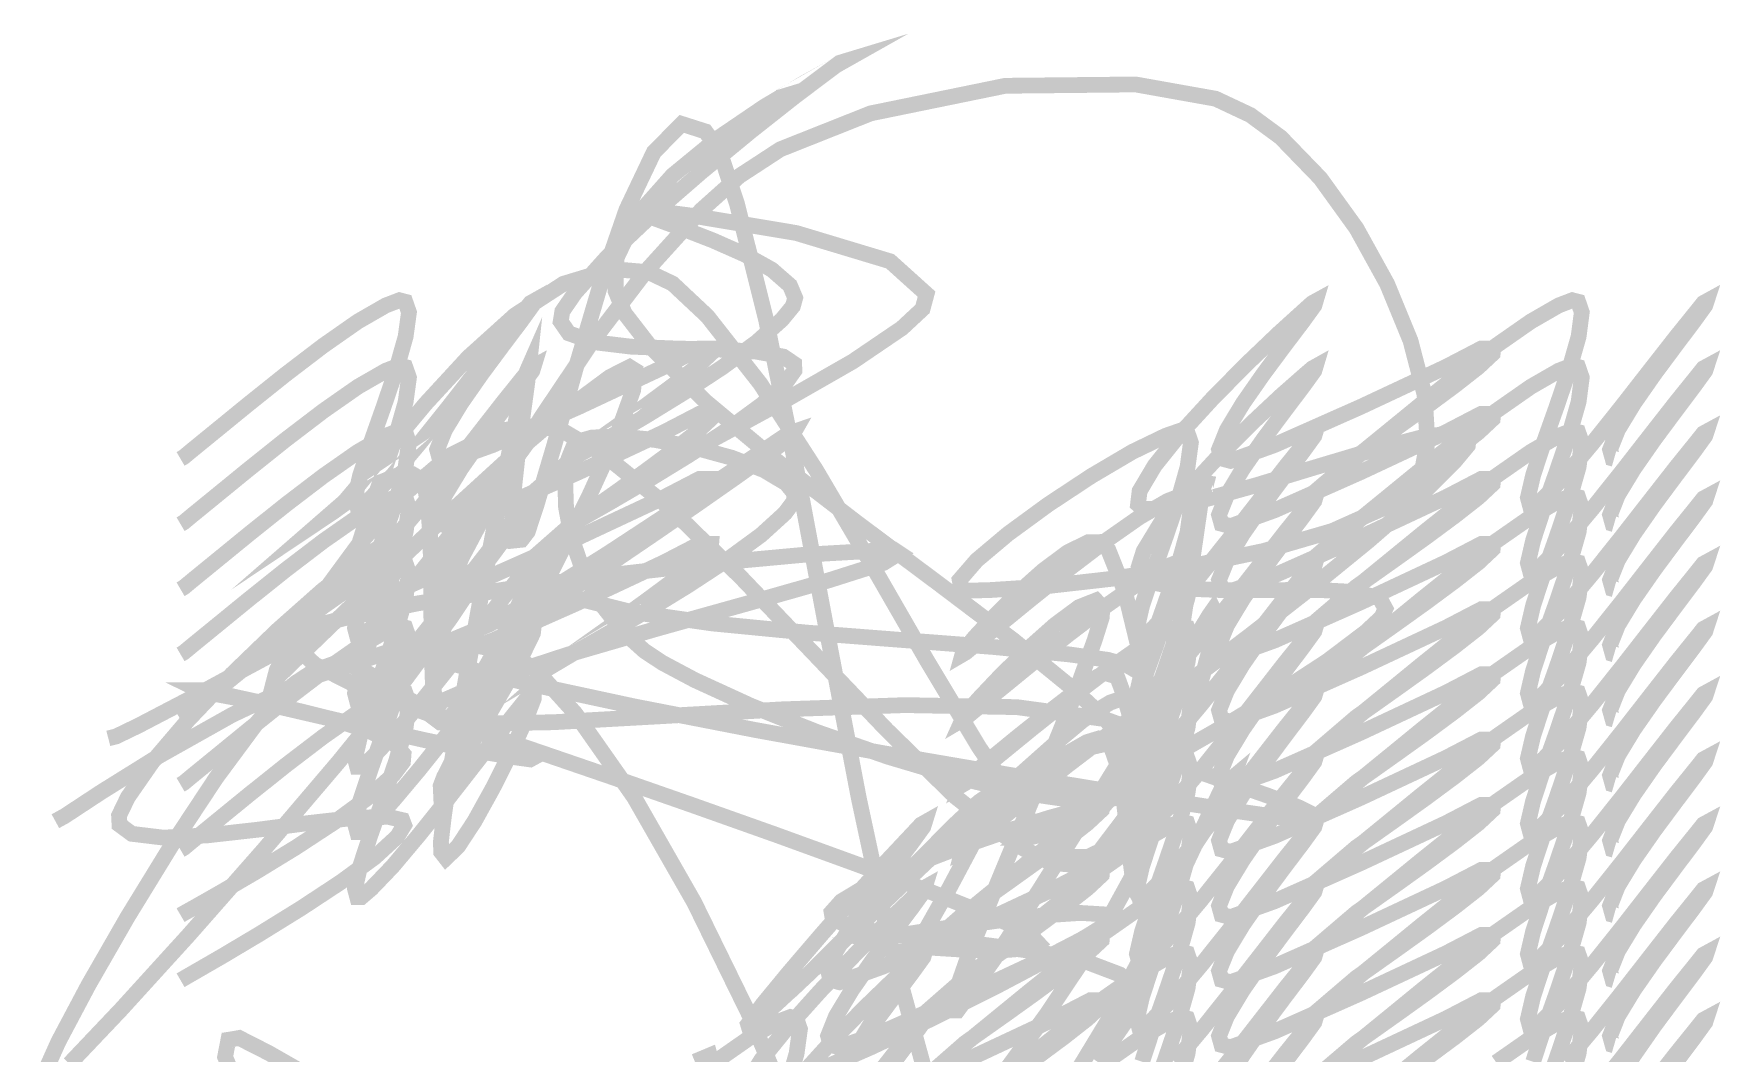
# Model space of a CAD drawing. Extents: x 0.5 to 10.7, y 0.3 to 10.6.
# Drawn here: x 9.008 to 10.494, y 1.369 to 2.267 of the extents above; entities that cross this region are included whole.
import ezdxf

# ---------------------------------------------------------------- set-up
doc = ezdxf.new("R2010")
doc.units = 0
doc.layers.get('0').update_dxf_attribs({"linetype": 'CONTINUOUS'})

msp = doc.modelspace()

# ---------------------------------------------------------------- linework, layer by layer
at = {"color": 0, "const_width": 0.013889}
for points in [[(9.1371, 1.83512), (9.13997, 1.83681), (9.14789, 1.84338), (9.16917, 1.86074), (9.1976, 1.88396), (9.22993, 1.90978), (9.26292, 1.93494), (9.29335, 1.95622), (9.31788, 1.97032), (9.32992, 1.97493), (9.33333, 1.97401), (9.33507, 1.97358), (9.33832, 1.96431), (9.33539, 1.94287), (9.32715, 1.91385), (9.31603, 1.88112), (9.30458, 1.84879), (9.29531, 1.82069), (9.29075, 1.80094), (9.29275, 1.79346), (9.29346, 1.79346), (9.29633, 1.79346), (9.30507, 1.80094), (9.324, 1.82069), (9.3476, 1.84879), (9.37343, 1.88112), (9.39893, 1.91385), (9.42156, 1.94287), (9.43881, 1.96431), (9.44536, 1.97244), (9.44819, 1.97401), (9.44819, 1.97401), (9.44706, 1.97032), (9.43685, 1.95622), (9.42079, 1.93494), (9.40213, 1.90978), (9.38411, 1.88396), (9.37007, 1.86074), (9.36313, 1.84338), (9.36529, 1.8355), (9.36664, 1.83512), (9.37315, 1.83339), (9.41217, 1.84739), (9.48828, 1.88112), (9.56304, 1.91618), (9.59418, 1.93235), (9.6046, 1.93235), (9.6046, 1.93235), (9.60428, 1.9279), (9.59169, 1.91618), (9.57081, 1.89979), (9.54562, 1.88112), (9.52012, 1.86285), (9.49826, 1.84739), (9.4841, 1.83735), (9.48156, 1.83512), (9.48156, 1.83512), (9.48449, 1.83686), (9.49349, 1.84185), (9.51747, 1.85553), (9.54932, 1.87418), (9.58475, 1.89589), (9.61951, 1.91868), (9.64942, 1.9406), (9.67025, 1.95969), (9.67796, 1.97054), (9.67779, 1.97401), (9.67768, 1.97635), (9.66824, 1.98275), (9.64404, 1.98719), (9.61029, 1.98904), (9.57189, 1.98996), (9.5339, 1.99154), (9.50136, 1.99544), (9.47922, 2.00325), (9.472, 2.01367), (9.4725, 2.01665), (9.47342, 2.02262), (9.48475, 2.03907), (9.51286, 2.07036), (9.55154, 2.10693), (9.5956, 2.14518), (9.63965, 2.18147), (9.67854, 2.21218), (9.70703, 2.23361), (9.71772, 2.2416), (9.71983, 2.24224), (9.71983, 2.24224), (9.71224, 2.23796), (9.68722, 2.22428), (9.6511, 2.20275), (9.61014, 2.17492), (9.57058, 2.14242), (9.53885, 2.10672), (9.52111, 2.0695), (9.5204, 2.04047), (9.52376, 2.03222), (9.52826, 2.021), (9.55137, 1.9911), (9.59999, 1.94293), (9.66292, 1.8904), (9.73351, 1.8361), (9.80501, 1.78271), (9.87082, 1.73296), (9.92421, 1.6894), (9.95111, 1.66433), (9.9585, 1.65474), (9.96289, 1.64903), (9.97086, 1.62771), (9.96647, 1.60514), (9.95068, 1.58703), (9.92871, 1.5734), (9.90576, 1.56424), (9.88715, 1.55951), (9.8781, 1.55925), (9.88226, 1.56282), (9.8839, 1.56347), (9.89003, 1.56619), (9.90815, 1.57531), (9.94749, 1.59597), (9.99642, 1.62283), (10.0496, 1.65326), (10.1018, 1.68474), (10.1474, 1.71451), (10.1812, 1.74007), (10.1954, 1.75331), (10.1977, 1.75874), (10.1986, 1.76069), (10.1936, 1.76981), (10.1724, 1.77533), (10.1395, 1.77718), (10.1, 1.77707), (10.0593, 1.77686), (10.0226, 1.77832), (9.99517, 1.78331), (9.98324, 1.79031), (9.98236, 1.79346), (9.98122, 1.79742), (9.98557, 1.81131), (10.0005, 1.83589), (10.0236, 1.86458), (10.0513, 1.89464), (10.08, 1.92333), (10.1063, 1.94797), (10.1265, 1.96576), (10.1342, 1.97239), (10.1371, 1.97401), (10.1371, 1.97401), (10.136, 1.97032), (10.1258, 1.95622), (10.1097, 1.93494), (10.091, 1.90978), (10.073, 1.88396), (10.059, 1.86074), (10.052, 1.84338), (10.0542, 1.8355), (10.0556, 1.83512), (10.0621, 1.83339), (10.101, 1.84739), (10.1771, 1.88112), (10.2519, 1.91618), (10.283, 1.93235), (10.2935, 1.93235), (10.2935, 1.93235), (10.2931, 1.9279), (10.2806, 1.91618), (10.2597, 1.89979), (10.2345, 1.88112), (10.209, 1.86285), (10.1872, 1.84739), (10.173, 1.83735), (10.1704, 1.83512), (10.1704, 1.83512), (10.1733, 1.83681), (10.1812, 1.84338), (10.2025, 1.86074), (10.2309, 1.88396), (10.2632, 1.90978), (10.2962, 1.93494), (10.3267, 1.95622), (10.3512, 1.97032), (10.3632, 1.97493), (10.3666, 1.97401), (10.3684, 1.97358), (10.3716, 1.96431), (10.3688, 1.94287), (10.3605, 1.91385), (10.3494, 1.88112), (10.3379, 1.84879), (10.3287, 1.82069), (10.3241, 1.80094), (10.3261, 1.79346), (10.3268, 1.79346), (10.3297, 1.79346), (10.3384, 1.80094), (10.3573, 1.82069), (10.3809, 1.84879), (10.4067, 1.88112), (10.4322, 1.91385), (10.4549, 1.94287), (10.4722, 1.96431), (10.4787, 1.97244), (10.4816, 1.97401), (10.4816, 1.97401), (10.4804, 1.97032), (10.4702, 1.95622), (10.4542, 1.93494), (10.4355, 1.90978), (10.4175, 1.88396), (10.4034, 1.86074), (10.3965, 1.84338), (10.3987, 1.8355), (10.4, 1.83512)], [(9.1371, 1.77778), (9.13997, 1.77946), (9.14789, 1.78603), (9.16917, 1.80339), (9.1976, 1.82661), (9.22993, 1.85243), (9.26292, 1.87761), (9.29335, 1.89887), (9.31788, 1.91297), (9.32992, 1.91758), (9.33333, 1.91667), (9.33507, 1.91624), (9.33832, 1.90696), (9.33539, 1.88553), (9.32715, 1.8565), (9.31603, 1.82379), (9.30458, 1.79144), (9.29531, 1.76335), (9.29075, 1.7436), (9.29275, 1.73611), (9.29346, 1.73611), (9.29633, 1.73611), (9.30507, 1.7436), (9.324, 1.76335), (9.3476, 1.79144), (9.37343, 1.82379), (9.39893, 1.8565), (9.42156, 1.88553), (9.43881, 1.90696), (9.44536, 1.9151), (9.44819, 1.91667), (9.44819, 1.91667), (9.44706, 1.91297), (9.43685, 1.89887), (9.42079, 1.87761), (9.40213, 1.85243), (9.38411, 1.82661), (9.37007, 1.80339), (9.36313, 1.78603), (9.36529, 1.77815), (9.36664, 1.77778), (9.37315, 1.77604), (9.41217, 1.79004), (9.48828, 1.82379), (9.56304, 1.85883), (9.59418, 1.875), (9.6046, 1.875), (9.6046, 1.875), (9.60428, 1.87056), (9.59169, 1.85883), (9.57081, 1.84244), (9.54562, 1.82379), (9.52012, 1.8055), (9.49826, 1.79004), (9.4841, 1.78), (9.48156, 1.77778), (9.48156, 1.77778), (9.48454, 1.77951), (9.49425, 1.78603), (9.52012, 1.80339), (9.55425, 1.82661), (9.59179, 1.85243), (9.62776, 1.87761), (9.65733, 1.89887), (9.67567, 1.91297), (9.67779, 1.91667), (9.67779, 1.91667), (9.67269, 1.91493), (9.65853, 1.90533), (9.62039, 1.8801), (9.56993, 1.84625), (9.51357, 1.80925), (9.4579, 1.77436), (9.4094, 1.74696), (9.37463, 1.73242), (9.36035, 1.73469), (9.36014, 1.73611), (9.35921, 1.74224), (9.36572, 1.76193), (9.3851, 1.80638), (9.41558, 1.86382), (9.45458, 1.92871), (9.49935, 1.99539), (9.54731, 2.05826), (9.59576, 2.11176), (9.62956, 2.14199), (9.64208, 2.15013), (9.66547, 2.16542), (9.74511, 2.19706), (9.86376, 2.22136), (9.97851, 2.22254), (10.049, 2.20996), (10.0699, 2.20014), (10.0796, 2.19558), (10.1063, 2.17594), (10.1412, 2.13992), (10.1731, 2.09571), (10.2001, 2.04682), (10.2207, 1.99675), (10.2331, 1.94911), (10.2357, 1.90733), (10.2308, 1.88206), (10.2268, 1.875), (10.2224, 1.8674), (10.1993, 1.85038), (10.1518, 1.82915), (10.0911, 1.81147), (10.0239, 1.79742), (9.95703, 1.78694), (9.89725, 1.78017), (9.85129, 1.77713), (9.83203, 1.77658), (9.82596, 1.77778), (9.82497, 1.778), (9.82351, 1.78603), (9.83854, 1.80339), (9.86615, 1.82661), (9.90147, 1.85243), (9.93961, 1.87761), (9.97569, 1.89887), (10.0049, 1.91297), (10.0184, 1.91769), (10.0222, 1.91667), (10.024, 1.91624), (10.0272, 1.90696), (10.0243, 1.88553), (10.0161, 1.8565), (10.0049, 1.82379), (9.99349, 1.79144), (9.98421, 1.76335), (9.97965, 1.7436), (9.98167, 1.73611), (9.98236, 1.73611), (9.98525, 1.73611), (9.99397, 1.7436), (10.0129, 1.76335), (10.0365, 1.79144), (10.0623, 1.82379), (10.0878, 1.8565), (10.1104, 1.88553), (10.1277, 1.90696), (10.1343, 1.9151), (10.1371, 1.91667), (10.1371, 1.91667), (10.136, 1.91297), (10.1258, 1.89887), (10.1097, 1.87761), (10.091, 1.85243), (10.073, 1.82661), (10.059, 1.80339), (10.052, 1.78603), (10.0542, 1.77815), (10.0556, 1.77778), (10.0621, 1.77604), (10.101, 1.79004), (10.1771, 1.82379), (10.2519, 1.85883), (10.283, 1.875), (10.2935, 1.875), (10.2935, 1.875), (10.2931, 1.87056), (10.2806, 1.85883), (10.2597, 1.84244), (10.2345, 1.82379), (10.209, 1.8055), (10.1872, 1.79004), (10.173, 1.78), (10.1704, 1.77778), (10.1704, 1.77778), (10.1733, 1.77946), (10.1812, 1.78603), (10.2025, 1.80339), (10.2309, 1.82661), (10.2632, 1.85243), (10.2962, 1.87761), (10.3267, 1.89887), (10.3512, 1.91297), (10.3632, 1.91758), (10.3666, 1.91667), (10.3684, 1.91624), (10.3716, 1.90696), (10.3688, 1.88553), (10.3605, 1.8565), (10.3494, 1.82379), (10.3379, 1.79144), (10.3287, 1.76335), (10.3241, 1.7436), (10.3261, 1.73611), (10.3268, 1.73611), (10.3297, 1.73611), (10.3384, 1.7436), (10.3573, 1.76335), (10.3809, 1.79144), (10.4067, 1.82379), (10.4322, 1.8565), (10.4549, 1.88553), (10.4722, 1.90696), (10.4787, 1.9151), (10.4816, 1.91667), (10.4816, 1.91667), (10.4804, 1.91297), (10.4702, 1.89887), (10.4542, 1.87761), (10.4355, 1.85243), (10.4175, 1.82661), (10.4034, 1.80339), (10.3965, 1.78603), (10.3987, 1.77815), (10.4, 1.77778)], [(9.1371, 1.54818), (9.13997, 1.54986), (9.14789, 1.55643), (9.16917, 1.57379), (9.1976, 1.597), (9.22993, 1.62283), (9.26292, 1.648), (9.29335, 1.66928), (9.31788, 1.68338), (9.32992, 1.68799), (9.33333, 1.68707), (9.33507, 1.68664), (9.33832, 1.67736), (9.33539, 1.65593), (9.32715, 1.6269), (9.31603, 1.59418), (9.30458, 1.56185), (9.29531, 1.53375), (9.29075, 1.514), (9.29275, 1.50651), (9.29346, 1.50651), (9.29633, 1.50651), (9.30507, 1.514), (9.324, 1.53375), (9.3476, 1.56185), (9.37343, 1.59418), (9.39893, 1.6269), (9.42156, 1.65593), (9.43881, 1.67736), (9.44536, 1.68549), (9.44819, 1.68707), (9.44819, 1.68707), (9.44819, 1.68121), (9.44065, 1.66174), (9.42796, 1.63385), (9.41228, 1.60265), (9.39606, 1.57335), (9.38146, 1.55111), (9.37088, 1.54096), (9.36664, 1.54639), (9.36664, 1.54818), (9.36649, 1.55561), (9.36908, 1.57785), (9.37631, 1.62722), (9.38687, 1.68972), (9.39942, 1.75879), (9.4126, 1.82781), (9.42497, 1.89014), (9.43522, 1.93924), (9.44006, 1.96126), (9.44194, 1.96847), (9.44228, 1.96989), (9.44407, 1.97396), (9.4426, 1.96018), (9.43892, 1.93332), (9.43451, 1.89974), (9.43078, 1.86561), (9.42919, 1.83718), (9.43121, 1.82075), (9.43744, 1.8214), (9.43832, 1.82249), (9.44293, 1.8285), (9.45047, 1.85129), (9.46636, 1.90479), (9.48535, 1.97287), (9.50678, 2.04536), (9.52989, 2.11208), (9.5541, 2.16297), (9.57867, 2.18778), (9.59944, 2.18115), (9.60292, 2.17638), (9.61203, 2.16385), (9.62733, 2.11735), (9.65294, 2.01535), (9.67947, 1.8846), (9.70682, 1.73931), (9.73465, 1.59369), (9.76297, 1.46192), (9.79144, 1.35818)], [(9.1371, 1.89264), (9.13997, 1.89432), (9.14789, 1.90088), (9.16917, 1.91824), (9.1976, 1.94146), (9.22993, 1.96729), (9.26292, 1.99246), (9.29335, 2.01372), (9.31788, 2.02783), (9.32992, 2.03244), (9.33333, 2.03153), (9.33507, 2.03108), (9.33832, 2.02181), (9.33539, 2.00037), (9.32715, 1.97136), (9.31603, 1.93864), (9.30458, 1.90631), (9.29531, 1.87819), (9.29075, 1.85846), (9.29275, 1.85097), (9.29346, 1.85097), (9.29633, 1.85097), (9.30507, 1.85846), (9.324, 1.87819), (9.3476, 1.90631), (9.37343, 1.93864), (9.39893, 1.97136), (9.42156, 2.00037), (9.43881, 2.02181), (9.44536, 2.02994), (9.44819, 2.03153), (9.44819, 2.03153), (9.44706, 2.02783), (9.43685, 2.01372), (9.42079, 1.99246), (9.40213, 1.96729), (9.38411, 1.94146), (9.37007, 1.91824), (9.36313, 1.90088), (9.36529, 1.89301), (9.36664, 1.89264), (9.37315, 1.8909), (9.41217, 1.90489), (9.48828, 1.93864), (9.56304, 1.97368), (9.59418, 1.98986), (9.6046, 1.98986), (9.6046, 1.98986), (9.60428, 1.9854), (9.59169, 1.97368), (9.57081, 1.95731), (9.54562, 1.93864), (9.52012, 1.92036), (9.49826, 1.90489), (9.4841, 1.89486), (9.48156, 1.89264), (9.48156, 1.89264), (9.48438, 1.89432), (9.493, 1.89914), (9.51585, 1.91217), (9.54628, 1.93001), (9.5804, 1.95101), (9.61442, 1.97336), (9.64458, 1.99544), (9.66694, 2.0154), (9.67654, 2.02713), (9.67779, 2.03153), (9.6786, 2.0345), (9.67399, 2.04542), (9.65799, 2.0594), (9.63396, 2.07281), (9.60612, 2.08512), (9.57872, 2.09576), (9.55599, 2.10406), (9.54215, 2.10949), (9.54139, 2.11139), (9.54139, 2.11139), (9.55371, 2.11139), (9.59071, 2.1065), (9.67964, 2.09164), (9.76221, 2.06674), (9.79432, 2.03782), (9.79264, 2.03153), (9.79081, 2.02479), (9.77263, 2.00786), (9.72933, 1.97846), (9.67122, 1.94521), (9.60667, 1.9101), (9.54417, 1.875), (9.49214, 1.84179), (9.45904, 1.81256), (9.45117, 1.79297), (9.45335, 1.78901), (9.45665, 1.78282), (9.48014, 1.77143), (9.53364, 1.75792), (9.60574, 1.74767), (9.68853, 1.73964), (9.77387, 1.73301), (9.85379, 1.72689), (9.92019, 1.72037), (9.95415, 1.7156), (9.96511, 1.71251), (9.97081, 1.71094), (9.98676, 1.70167), (9.99214, 1.68788), (9.98606, 1.67307), (9.97347, 1.65907), (9.95936, 1.64768), (9.94868, 1.64079), (9.94635, 1.64025), (9.95443, 1.64606), (9.95725, 1.64779), (9.96436, 1.6524), (9.98525, 1.66715), (10.0273, 1.69786), (10.0781, 1.73622), (10.1321, 1.77838), (10.1839, 1.82064), (10.2281, 1.8591), (10.2592, 1.88997), (10.2712, 1.9044), (10.2718, 1.90956), (10.2719, 1.91081), (10.2615, 1.91596), (10.2316, 1.91189), (10.188, 1.90056), (10.1371, 1.88536), (10.085, 1.86951), (10.0377, 1.85633), (10.0014, 1.84907), (9.98519, 1.84842), (9.98236, 1.85097), (9.98062, 1.85254), (9.98204, 1.86431), (9.99539, 1.88678), (10.0182, 1.91521), (10.0467, 1.94629), (10.0768, 1.97672), (10.1046, 2.00325), (10.126, 2.02262), (10.134, 2.02983), (10.1371, 2.03153), (10.1371, 2.03153), (10.136, 2.02783), (10.1258, 2.01372), (10.1097, 1.99246), (10.091, 1.96729), (10.073, 1.94146), (10.059, 1.91824), (10.052, 1.90088), (10.0542, 1.89301), (10.0556, 1.89264), (10.0621, 1.8909), (10.101, 1.90489), (10.1771, 1.93864), (10.2519, 1.97368), (10.283, 1.98986), (10.2935, 1.98986), (10.2935, 1.98986), (10.2931, 1.9854), (10.2806, 1.97368), (10.2597, 1.95731), (10.2345, 1.93864), (10.209, 1.92036), (10.1872, 1.90489), (10.173, 1.89486), (10.1704, 1.89264), (10.1704, 1.89264), (10.1733, 1.89432), (10.1812, 1.90088), (10.2025, 1.91824), (10.2309, 1.94146), (10.2632, 1.96729), (10.2962, 1.99246), (10.3267, 2.01372), (10.3512, 2.02783), (10.3632, 2.03244), (10.3666, 2.03153), (10.3684, 2.03108), (10.3716, 2.02181), (10.3688, 2.00037), (10.3605, 1.97136), (10.3494, 1.93864), (10.3379, 1.90631), (10.3287, 1.87819), (10.3241, 1.85846), (10.3261, 1.85097), (10.3268, 1.85097), (10.3297, 1.85097), (10.3384, 1.85846), (10.3573, 1.87819), (10.3809, 1.90631), (10.4067, 1.93864), (10.4322, 1.97136), (10.4549, 2.00037), (10.4722, 2.02181), (10.4787, 2.02994), (10.4816, 2.03153), (10.4816, 2.03153), (10.4804, 2.02783), (10.4702, 2.01372), (10.4542, 1.99246), (10.4355, 1.96729), (10.4175, 1.94146), (10.4034, 1.91824), (10.3965, 1.90088), (10.3987, 1.89301), (10.4, 1.89264)], [(9.1371, 1.66292), (9.13997, 1.66461), (9.14789, 1.67117), (9.16917, 1.68853), (9.1976, 1.71175), (9.22993, 1.73757), (9.26292, 1.76275), (9.29335, 1.78401), (9.31788, 1.79812), (9.32992, 1.80274), (9.33333, 1.80181), (9.33507, 1.80138), (9.33832, 1.7921), (9.33539, 1.77067), (9.32715, 1.74164), (9.31603, 1.70893), (9.30458, 1.6766), (9.29531, 1.64849), (9.29075, 1.62875), (9.29275, 1.62125), (9.29346, 1.62125), (9.29633, 1.62125), (9.30507, 1.62875), (9.324, 1.64849), (9.3476, 1.6766), (9.37343, 1.70893), (9.39893, 1.74164), (9.42156, 1.77067), (9.43881, 1.7921), (9.44536, 1.80024), (9.44819, 1.80181), (9.44819, 1.80181), (9.44879, 1.79736), (9.44282, 1.78142), (9.43197, 1.75786), (9.41803, 1.73063), (9.40278, 1.70361), (9.38792, 1.68072), (9.37528, 1.66585), (9.36768, 1.66217), (9.36664, 1.66292), (9.36453, 1.66444), (9.36187, 1.67404), (9.35932, 1.69624), (9.35829, 1.72612), (9.35801, 1.76031), (9.35786, 1.79542), (9.35699, 1.82801), (9.35471, 1.85476), (9.35232, 1.86828), (9.35042, 1.87224), (9.34933, 1.87451), (9.34153, 1.87912), (9.32775, 1.87793), (9.31147, 1.87131), (9.29503, 1.86203), (9.28097, 1.85265), (9.2716, 1.84592), (9.26942, 1.84446), (9.27496, 1.84928), (9.27681, 1.85086), (9.28168, 1.85514), (9.29449, 1.87028), (9.32047, 1.90229), (9.35308, 1.9414), (9.39068, 1.98221), (9.43169, 2.01921), (9.47444, 2.04693), (9.51725, 2.05994), (9.54949, 2.05713), (9.5586, 2.05279), (9.57058, 2.0471), (9.60118, 2.01839), (9.64789, 1.95888), (9.697, 1.88276), (9.74669, 1.79833), (9.79525, 1.71403), (9.84082, 1.63824), (9.88167, 1.57926), (9.90603, 1.5516), (9.91613, 1.54557), (9.92199, 1.5421), (9.94575, 1.54178), (9.97319, 1.56179), (9.99767, 1.59819), (10.0183, 1.64328), (10.0343, 1.68961), (10.045, 1.7296), (10.0496, 1.75569), (10.0472, 1.76025), (10.0472, 1.76025), (10.0435, 1.75499), (10.0334, 1.73844), (10.0068, 1.69526), (9.9719, 1.63824), (9.93272, 1.57482), (9.89356, 1.51247), (9.85856, 1.45871), (9.83203, 1.42096), (9.82161, 1.40668), (9.81819, 1.40668), (9.81819, 1.40668), (9.81901, 1.42014), (9.83154, 1.45594), (9.85206, 1.50732), (9.87696, 1.56743), (9.90272, 1.62961), (9.92572, 1.68696), (9.94233, 1.73275), (9.94879, 1.75325), (9.949, 1.76014), (9.94906, 1.76204), (9.94358, 1.76796), (9.9286, 1.76204), (9.90744, 1.74636), (9.8834, 1.72499), (9.85986, 1.70193), (9.84022, 1.68121), (9.82775, 1.66689), (9.82596, 1.66292), (9.82596, 1.66292), (9.82883, 1.66461), (9.83675, 1.67117), (9.85801, 1.68853), (9.88644, 1.71175), (9.91878, 1.73757), (9.95182, 1.76275), (9.98221, 1.78401), (10.0068, 1.79812), (10.0188, 1.80274), (10.0222, 1.80181), (10.024, 1.80138), (10.0272, 1.7921), (10.0243, 1.77067), (10.0161, 1.74164), (10.0049, 1.70893), (9.99349, 1.6766), (9.98421, 1.64849), (9.97965, 1.62875), (9.98167, 1.62125), (9.98236, 1.62125), (9.98525, 1.62125), (9.99397, 1.62875), (10.0129, 1.64849), (10.0365, 1.6766), (10.0623, 1.70893), (10.0878, 1.74164), (10.1104, 1.77067), (10.1277, 1.7921), (10.1343, 1.80024), (10.1371, 1.80181), (10.1371, 1.80181), (10.136, 1.79812), (10.1258, 1.78401), (10.1097, 1.76275), (10.091, 1.73757), (10.073, 1.71175), (10.059, 1.68853), (10.052, 1.67117), (10.0542, 1.66331), (10.0556, 1.66292), (10.0621, 1.66118), (10.101, 1.67518), (10.1771, 1.70893), (10.2519, 1.74397), (10.283, 1.76014), (10.2935, 1.76014), (10.2935, 1.76014), (10.2931, 1.75569), (10.2806, 1.74397), (10.2597, 1.7276), (10.2345, 1.70893), (10.209, 1.69065), (10.1872, 1.67518), (10.173, 1.66515), (10.1704, 1.66292), (10.1704, 1.66292), (10.1733, 1.66461), (10.1812, 1.67117), (10.2025, 1.68853), (10.2309, 1.71175), (10.2632, 1.73757), (10.2962, 1.76275), (10.3267, 1.78401), (10.3512, 1.79812), (10.3632, 1.80274), (10.3666, 1.80181), (10.3684, 1.80138), (10.3716, 1.7921), (10.3688, 1.77067), (10.3605, 1.74164), (10.3494, 1.70893), (10.3379, 1.6766), (10.3287, 1.64849), (10.3241, 1.62875), (10.3261, 1.62125), (10.3268, 1.62125), (10.3297, 1.62125), (10.3384, 1.62875), (10.3573, 1.64849), (10.3809, 1.6766), (10.4067, 1.70893), (10.4322, 1.74164), (10.4549, 1.77067), (10.4722, 1.7921), (10.4787, 1.80024), (10.4816, 1.80181), (10.4816, 1.80181), (10.4804, 1.79812), (10.4702, 1.78401), (10.4542, 1.76275), (10.4355, 1.73757), (10.4175, 1.71175), (10.4034, 1.68853), (10.3965, 1.67117), (10.3987, 1.66331), (10.4, 1.66292)], [(9.1371, 1.60558), (9.13997, 1.60726), (9.14789, 1.61382), (9.16917, 1.63118), (9.1976, 1.6544), (9.22993, 1.68024), (9.26292, 1.7054), (9.29335, 1.72667), (9.31788, 1.74078), (9.32992, 1.74539), (9.33333, 1.74447), (9.33507, 1.74403), (9.33832, 1.73475), (9.33539, 1.71332), (9.32715, 1.68431), (9.31603, 1.65158), (9.30458, 1.61925), (9.29531, 1.59115), (9.29075, 1.5714), (9.29275, 1.56392), (9.29346, 1.56392), (9.29633, 1.56392), (9.30507, 1.5714), (9.324, 1.59115), (9.3476, 1.61925), (9.37343, 1.65158), (9.39893, 1.68431), (9.42156, 1.71332), (9.43881, 1.73475), (9.44536, 1.74289), (9.44819, 1.74447), (9.44819, 1.74447), (9.44754, 1.73899), (9.43847, 1.72037), (9.42383, 1.69358), (9.40647, 1.66342), (9.38921, 1.63471), (9.37494, 1.61231), (9.36643, 1.60097), (9.36626, 1.6046), (9.36664, 1.60558), (9.36919, 1.61231), (9.37907, 1.63157), (9.40261, 1.67665), (9.43294, 1.73406), (9.46571, 1.79715), (9.49669, 1.85915), (9.52149, 1.91342), (9.53586, 1.95324), (9.53765, 1.97049), (9.53554, 1.97179), (9.53271, 1.97358), (9.5154, 1.96485), (9.47754, 1.93679), (9.428, 1.89438), (9.37299, 1.84412), (9.31853, 1.79281), (9.27072, 1.74696), (9.23579, 1.71326), (9.22276, 1.70057), (9.21972, 1.69835), (9.21972, 1.69835), (9.22185, 1.70654), (9.23617, 1.73313), (9.26053, 1.77175), (9.29297, 1.81592), (9.33138, 1.85926), (9.37375, 1.89524), (9.41803, 1.91754), (9.45187, 1.92204), (9.46224, 1.9196), (9.4751, 1.91661), (9.5109, 1.89567), (9.56808, 1.84939), (9.63069, 1.78842), (9.69553, 1.7206), (9.75944, 1.65369), (9.81928, 1.59537), (9.87196, 1.55354), (9.90338, 1.53674), (9.91428, 1.53581), (9.9221, 1.53515), (9.94683, 1.54693), (9.97299, 1.58143), (9.99343, 1.63206), (10.0091, 1.69146), (10.0207, 1.75239), (10.0291, 1.80751), (10.0352, 1.84961), (10.0375, 1.86632), (10.0397, 1.87125), (10.0397, 1.87136), (10.0408, 1.87121), (10.0367, 1.85568), (10.029, 1.8291), (10.0187, 1.79579), (10.0072, 1.75999), (9.99582, 1.72607), (9.98583, 1.69835), (9.98062, 1.68522), (9.97846, 1.6811), (9.97732, 1.6791), (9.97103, 1.67449), (9.96756, 1.68619), (9.96218, 1.70085), (9.95144, 1.70404), (9.949, 1.70281), (9.94553, 1.70111), (9.93588, 1.69472), (9.91732, 1.68132), (9.89567, 1.66465), (9.87338, 1.64686), (9.85281, 1.62999), (9.83643, 1.6161), (9.82667, 1.60726), (9.82596, 1.60558), (9.82596, 1.60558), (9.82883, 1.60726), (9.83675, 1.61382), (9.85801, 1.63118), (9.88644, 1.6544), (9.91878, 1.68024), (9.95182, 1.7054), (9.98221, 1.72667), (10.0068, 1.74078), (10.0188, 1.74539), (10.0222, 1.74447), (10.024, 1.74403), (10.0272, 1.73475), (10.0243, 1.71332), (10.0161, 1.68431), (10.0049, 1.65158), (9.99349, 1.61925), (9.98421, 1.59115), (9.97965, 1.5714), (9.98167, 1.56392), (9.98236, 1.56392), (9.98525, 1.56392), (9.99397, 1.5714), (10.0129, 1.59115), (10.0365, 1.61925), (10.0623, 1.65158), (10.0878, 1.68431), (10.1104, 1.71332), (10.1277, 1.73475), (10.1343, 1.74289), (10.1371, 1.74447), (10.1371, 1.74447), (10.136, 1.74078), (10.1258, 1.72667), (10.1097, 1.7054), (10.091, 1.68024), (10.073, 1.6544), (10.059, 1.63118), (10.052, 1.61382), (10.0542, 1.60596), (10.0556, 1.60558), (10.0621, 1.60385), (10.101, 1.61783), (10.1771, 1.65158), (10.2519, 1.68664), (10.283, 1.70281), (10.2935, 1.70281), (10.2935, 1.70281), (10.2931, 1.69835), (10.2806, 1.68664), (10.2597, 1.67025), (10.2345, 1.65158), (10.209, 1.63331), (10.1872, 1.61783), (10.173, 1.60781), (10.1704, 1.60558), (10.1704, 1.60558), (10.1733, 1.60726), (10.1812, 1.61382), (10.2025, 1.63118), (10.2309, 1.6544), (10.2632, 1.68024), (10.2962, 1.7054), (10.3267, 1.72667), (10.3512, 1.74078), (10.3632, 1.74539), (10.3666, 1.74447), (10.3684, 1.74403), (10.3716, 1.73475), (10.3688, 1.71332), (10.3605, 1.68431), (10.3494, 1.65158), (10.3379, 1.61925), (10.3287, 1.59115), (10.3241, 1.5714), (10.3261, 1.56392), (10.3268, 1.56392), (10.3297, 1.56392), (10.3384, 1.5714), (10.3573, 1.59115), (10.3809, 1.61925), (10.4067, 1.65158), (10.4322, 1.68431), (10.4549, 1.71332), (10.4722, 1.73475), (10.4787, 1.74289), (10.4816, 1.74447), (10.4816, 1.74447), (10.4804, 1.74078), (10.4702, 1.72667), (10.4542, 1.7054), (10.4355, 1.68024), (10.4175, 1.6544), (10.4034, 1.63118), (10.3965, 1.61382), (10.3987, 1.60596), (10.4, 1.60558)], [(9.1371, 1.72043), (9.13997, 1.72211), (9.14789, 1.72868), (9.16917, 1.74604), (9.1976, 1.76926), (9.22993, 1.79508), (9.26292, 1.82026), (9.29335, 1.84153), (9.31788, 1.85562), (9.32992, 1.86025), (9.33333, 1.85932), (9.33507, 1.85889), (9.33832, 1.84961), (9.33539, 1.82818), (9.32715, 1.79915), (9.31603, 1.76644), (9.30458, 1.7341), (9.29531, 1.706), (9.29075, 1.68625), (9.29275, 1.67876), (9.29346, 1.67876), (9.29633, 1.67876), (9.30507, 1.68625), (9.324, 1.706), (9.3476, 1.7341), (9.37343, 1.76644), (9.39893, 1.79915), (9.42156, 1.82818), (9.43881, 1.84961), (9.44536, 1.85775), (9.44819, 1.85932), (9.44819, 1.85932), (9.44706, 1.85562), (9.43685, 1.84153), (9.42079, 1.82026), (9.40213, 1.79508), (9.38411, 1.76926), (9.37007, 1.74604), (9.36313, 1.72868), (9.36529, 1.72081), (9.36664, 1.72043), (9.37315, 1.71869), (9.41217, 1.73269), (9.48828, 1.76644), (9.56304, 1.80149), (9.59418, 1.81765), (9.6046, 1.81765), (9.6046, 1.81765), (9.60428, 1.81321), (9.59169, 1.80149), (9.57081, 1.7851), (9.54562, 1.76644), (9.52012, 1.74815), (9.49826, 1.73269), (9.4841, 1.72265), (9.48156, 1.72043), (9.48156, 1.72043), (9.48449, 1.72217), (9.49338, 1.72715), (9.51714, 1.74072), (9.54872, 1.75933), (9.58388, 1.78093), (9.61854, 1.80365), (9.64849, 1.82557), (9.6696, 1.84478), (9.67768, 1.85568), (9.67779, 1.85932), (9.67785, 1.86225), (9.67057, 1.87115), (9.65093, 1.88286), (9.62267, 1.89367), (9.58957, 1.90272), (9.5555, 1.90929), (9.52425, 1.91249), (9.49957, 1.91146), (9.48757, 1.90804), (9.48529, 1.90543), (9.48301, 1.90294), (9.47894, 1.8929), (9.47597, 1.87375), (9.47672, 1.84987), (9.48172, 1.82292), (9.49138, 1.7946), (9.50618, 1.76665), (9.52653, 1.74078), (9.54579, 1.72347), (9.5529, 1.71875), (9.56179, 1.71289), (9.59022, 1.69775), (9.64019, 1.67486), (9.69835, 1.65181), (9.76031, 1.63026), (9.82167, 1.61199), (9.87799, 1.59853), (9.92492, 1.59174), (9.95014, 1.59125), (9.95806, 1.59321), (9.96729, 1.59554), (9.98757, 1.63222), (9.98654, 1.70361), (9.96903, 1.77593), (9.95454, 1.81233), (9.949, 1.81765), (9.94721, 1.81939), (9.9369, 1.81928), (9.91878, 1.81044), (9.89719, 1.79438), (9.87468, 1.77436), (9.85374, 1.75375), (9.83692, 1.73568), (9.82682, 1.72353), (9.82596, 1.72043), (9.82596, 1.72043), (9.82883, 1.72211), (9.83675, 1.72868), (9.85801, 1.74604), (9.88644, 1.76926), (9.91878, 1.79508), (9.95182, 1.82026), (9.98221, 1.84153), (10.0068, 1.85562), (10.0188, 1.86025), (10.0222, 1.85932), (10.024, 1.85889), (10.0272, 1.84961), (10.0243, 1.82818), (10.0161, 1.79915), (10.0049, 1.76644), (9.99349, 1.7341), (9.98421, 1.706), (9.97965, 1.68625), (9.98167, 1.67876), (9.98236, 1.67876), (9.98525, 1.67876), (9.99397, 1.68625), (10.0129, 1.706), (10.0365, 1.7341), (10.0623, 1.76644), (10.0878, 1.79915), (10.1104, 1.82818), (10.1277, 1.84961), (10.1343, 1.85775), (10.1371, 1.85932), (10.1371, 1.85932), (10.136, 1.85562), (10.1258, 1.84153), (10.1097, 1.82026), (10.091, 1.79508), (10.073, 1.76926), (10.059, 1.74604), (10.052, 1.72868), (10.0542, 1.72081), (10.0556, 1.72043), (10.0621, 1.71869), (10.101, 1.73269), (10.1771, 1.76644), (10.2519, 1.80149), (10.283, 1.81765), (10.2935, 1.81765), (10.2935, 1.81765), (10.2931, 1.81321), (10.2806, 1.80149), (10.2597, 1.7851), (10.2345, 1.76644), (10.209, 1.74815), (10.1872, 1.73269), (10.173, 1.72265), (10.1704, 1.72043), (10.1704, 1.72043), (10.1733, 1.72211), (10.1812, 1.72868), (10.2025, 1.74604), (10.2309, 1.76926), (10.2632, 1.79508), (10.2962, 1.82026), (10.3267, 1.84153), (10.3512, 1.85562), (10.3632, 1.86025), (10.3666, 1.85932), (10.3684, 1.85889), (10.3716, 1.84961), (10.3688, 1.82818), (10.3605, 1.79915), (10.3494, 1.76644), (10.3379, 1.7341), (10.3287, 1.706), (10.3241, 1.68625), (10.3261, 1.67876), (10.3268, 1.67876), (10.3297, 1.67876), (10.3384, 1.68625), (10.3573, 1.706), (10.3809, 1.7341), (10.4067, 1.76644), (10.4322, 1.79915), (10.4549, 1.82818), (10.4722, 1.84961), (10.4787, 1.85775), (10.4816, 1.85932), (10.4816, 1.85932), (10.4804, 1.85562), (10.4702, 1.84153), (10.4542, 1.82026), (10.4355, 1.79508), (10.4175, 1.76926), (10.4034, 1.74604), (10.3965, 1.72868), (10.3987, 1.72081), (10.4, 1.72043)], [(9.1371, 1.43332), (9.14008, 1.43506), (9.14931, 1.44038), (9.1741, 1.45469), (9.20682, 1.47418), (9.24311, 1.49664), (9.27838, 1.51986), (9.30817, 1.54167), (9.32796, 1.55985), (9.33415, 1.56999), (9.33333, 1.57221), (9.33247, 1.57443), (9.32004, 1.57731), (9.29075, 1.57644), (9.25076, 1.57194), (9.20568, 1.56603), (9.16092, 1.56099), (9.1219, 1.55897), (9.09418, 1.56233), (9.08328, 1.57036), (9.08317, 1.57319), (9.0829, 1.57844), (9.09071, 1.59463), (9.11231, 1.62571), (9.1441, 1.66297), (9.18224, 1.70285), (9.22276, 1.74192), (9.26187, 1.77658), (9.29562, 1.80344), (9.31369, 1.81592), (9.32026, 1.8189), (9.32297, 1.82015), (9.33182, 1.82249), (9.33242, 1.81739), (9.32699, 1.80539), (9.32047, 1.78857), (9.31782, 1.76878), (9.32389, 1.74789), (9.34364, 1.72792), (9.37213, 1.71382), (9.38211, 1.71072), (9.39811, 1.70583), (9.44706, 1.6939), (9.53728, 1.67449), (9.64382, 1.65375), (9.75786, 1.63308), (9.87044, 1.61376), (9.97265, 1.597), (10.0556, 1.5841), (10.0966, 1.57813), (10.1103, 1.57639), (10.1164, 1.57568), (10.1349, 1.57476), (10.137, 1.57829), (10.1222, 1.58567), (10.0958, 1.59565), (10.0634, 1.60693), (10.0304, 1.61822), (10.0024, 1.62819), (9.98887, 1.63336), (9.98469, 1.63558), (9.98242, 1.63683), (9.97689, 1.64296), (9.97358, 1.65261), (9.97288, 1.66297), (9.97271, 1.67231), (9.97125, 1.67904), (9.96642, 1.68147), (9.95628, 1.67806), (9.94308, 1.67008), (9.93892, 1.6671), (9.93143, 1.66189), (9.91038, 1.64432), (9.87093, 1.60921), (9.82471, 1.56629), (9.77587, 1.52012), (9.72863, 1.4751), (9.68713, 1.43571), (9.65549, 1.40642), (9.64268, 1.39475), (9.63792, 1.39165), (9.63792, 1.39165), (9.63704, 1.39458), (9.65007, 1.41222), (9.67296, 1.44), (9.70156, 1.47342), (9.73188, 1.50786), (9.75988, 1.53885), (9.78147, 1.56185), (9.78956, 1.57047), (9.79264, 1.57221), (9.79264, 1.57221), (9.7915, 1.56853), (9.78131, 1.55442), (9.76525, 1.53315), (9.74658, 1.50797), (9.72857, 1.48215), (9.71451, 1.45893), (9.70757, 1.44157), (9.70975, 1.43371), (9.7111, 1.43332), (9.71761, 1.43158), (9.75657, 1.44558), (9.83268, 1.47933), (9.90744, 1.51438), (9.93858, 1.53054), (9.949, 1.53054), (9.949, 1.53054), (9.94868, 1.5261), (9.93614, 1.51438), (9.91525, 1.49799), (9.89008, 1.47933), (9.86458, 1.46104), (9.84272, 1.44558), (9.8285, 1.43554), (9.82596, 1.43332), (9.82596, 1.43332), (9.82883, 1.435), (9.83675, 1.44157), (9.85801, 1.45893), (9.88644, 1.48215), (9.91878, 1.50797), (9.95182, 1.53315), (9.98221, 1.55442), (10.0068, 1.56853), (10.0188, 1.57314), (10.0222, 1.57221), (10.024, 1.57178), (10.0272, 1.5625), (10.0243, 1.54107), (10.0161, 1.51204), (10.0049, 1.47933), (9.99349, 1.447), (9.98421, 1.41889), (9.97965, 1.39914), (9.98167, 1.39165), (9.98236, 1.39165), (9.98525, 1.39165), (9.99397, 1.39914), (10.0129, 1.41889), (10.0365, 1.447), (10.0623, 1.47933), (10.0878, 1.51204), (10.1104, 1.54107), (10.1277, 1.5625), (10.1343, 1.57064), (10.1371, 1.57221), (10.1371, 1.57221), (10.136, 1.56853), (10.1258, 1.55442), (10.1097, 1.53315), (10.091, 1.50797), (10.073, 1.48215), (10.059, 1.45893), (10.052, 1.44157), (10.0542, 1.43371), (10.0556, 1.43332), (10.0621, 1.43158), (10.101, 1.44558), (10.1771, 1.47933), (10.2519, 1.51438), (10.283, 1.53054), (10.2935, 1.53054), (10.2935, 1.53054), (10.2931, 1.5261), (10.2806, 1.51438), (10.2597, 1.49799), (10.2345, 1.47933), (10.209, 1.46104), (10.1872, 1.44558), (10.173, 1.43554), (10.1704, 1.43332), (10.1704, 1.43332), (10.1733, 1.435), (10.1812, 1.44157), (10.2025, 1.45893), (10.2309, 1.48215), (10.2632, 1.50797), (10.2962, 1.53315), (10.3267, 1.55442), (10.3512, 1.56853), (10.3632, 1.57314), (10.3666, 1.57221), (10.3684, 1.57178), (10.3716, 1.5625), (10.3688, 1.54107), (10.3605, 1.51204), (10.3494, 1.47933), (10.3379, 1.447), (10.3287, 1.41889), (10.3241, 1.39914), (10.3261, 1.39165), (10.3268, 1.39165), (10.3297, 1.39165), (10.3384, 1.39914), (10.3573, 1.41889), (10.3809, 1.447), (10.4067, 1.47933), (10.4322, 1.51204), (10.4549, 1.54107), (10.4722, 1.5625), (10.4787, 1.57064), (10.4816, 1.57221), (10.4816, 1.57221), (10.4804, 1.56853), (10.4702, 1.55442), (10.4542, 1.53315), (10.4355, 1.50797), (10.4175, 1.48215), (10.4034, 1.45893), (10.3965, 1.44157), (10.3987, 1.43371), (10.4, 1.43332)], [(9.1371, 1.49067), (9.13997, 1.49235), (9.14887, 1.49729), (9.17242, 1.51069), (9.20372, 1.52897), (9.23867, 1.55035), (9.27317, 1.57297), (9.30317, 1.59494), (9.3246, 1.61442), (9.33301, 1.62565), (9.33333, 1.62956), (9.33356, 1.63243), (9.32557, 1.64165), (9.30365, 1.65283), (9.27257, 1.66292), (9.23725, 1.67165), (9.20269, 1.67887), (9.17389, 1.68431), (9.15582, 1.68778), (9.15349, 1.68892), (9.15349, 1.68892), (9.15782, 1.68892), (9.17101, 1.68604), (9.20546, 1.6785), (9.25114, 1.66792), (9.30231, 1.65608), (9.35331, 1.64464), (9.39844, 1.63531), (9.43192, 1.62972), (9.4451, 1.62788), (9.44819, 1.62956), (9.44819, 1.62956), (9.44151, 1.63558), (9.41515, 1.64626), (9.37614, 1.66043), (9.33176, 1.67686), (9.28917, 1.69428), (9.25558, 1.71143), (9.23822, 1.72715), (9.24175, 1.73872), (9.24431, 1.74013), (9.25265, 1.74485), (9.28147, 1.75228), (9.34636, 1.7654), (9.42914, 1.7786), (9.52012, 1.79081), (9.60943, 1.80106), (9.68739, 1.80826), (9.74419, 1.81147), (9.76535, 1.81272), (9.77012, 1.80957), (9.77012, 1.80957), (9.7564, 1.801), (9.70871, 1.78581), (9.63867, 1.7659), (9.55783, 1.74333), (9.47786, 1.72006), (9.41038, 1.69797), (9.36697, 1.67904), (9.35889, 1.66558), (9.35932, 1.66525), (9.36567, 1.66049), (9.39475, 1.65935), (9.46539, 1.66064), (9.5599, 1.6659), (9.66699, 1.67199), (9.77539, 1.67572), (9.87386, 1.67393), (9.95107, 1.66347), (9.98833, 1.6499), (9.99571, 1.64111), (10.0015, 1.63422), (10.0042, 1.60107), (9.98579, 1.54372), (9.9484, 1.47558), (9.8999, 1.40294), (9.84819, 1.3323)], [(9.07346, 1.64638), (9.0804, 1.64817), (9.10021, 1.65776), (9.14333, 1.68028), (9.1965, 1.70921), (9.25342, 1.73981), (9.30783, 1.76753), (9.35346, 1.7876), (9.38396, 1.79536), (9.3935, 1.78797), (9.39318, 1.78614), (9.3915, 1.77729), (9.37528, 1.75276), (9.33388, 1.69667), (9.27653, 1.62597), (9.21083, 1.54878), (9.14438, 1.47325), (9.08464, 1.40756), (9.03928, 1.35975)], [(9.02681, 1.57346), (9.02681, 1.57346), (9.03483, 1.57785), (9.0676, 1.59939), (9.11888, 1.63135), (9.18251, 1.6671), (9.25233, 1.70003), (9.32226, 1.72336), (9.38607, 1.73058), (9.42697, 1.72206), (9.43767, 1.71485), (9.45111, 1.70578), (9.48481, 1.66846), (9.53683, 1.59435), (9.58957, 1.50206), (9.63894, 1.40126), (9.68083, 1.30149)], [(9.01486, 1.34657), (9.02951, 1.37923), (9.05593, 1.42904), (9.09044, 1.4891), (9.12924, 1.55231), (9.16851, 1.61171), (9.20449, 1.66032), (9.22532, 1.68457), (9.23346, 1.69114), (9.23844, 1.69521), (9.25478, 1.70589), (9.27181, 1.71203), (9.28674, 1.71099), (9.3016, 1.70432), (9.31853, 1.69353), (9.33957, 1.68007), (9.36692, 1.66553), (9.3935, 1.6544), (9.40261, 1.65136), (9.41493, 1.64729), (9.45187, 1.63476), (9.51514, 1.61307), (9.58692, 1.588), (9.66168, 1.56147), (9.7341, 1.53515), (9.79861, 1.5109), (9.84987, 1.4904), (9.87451, 1.47976), (9.88238, 1.47553), (9.88519, 1.47401), (9.89219, 1.46647), (9.88292, 1.46143), (9.86019, 1.45958), (9.82964, 1.46007), (9.79704, 1.46208), (9.76796, 1.46474), (9.74815, 1.46718), (9.74333, 1.46858), (9.74333, 1.46858), (9.74631, 1.46903), (9.75651, 1.47076), (9.78369, 1.4751), (9.81982, 1.48063), (9.85969, 1.48611), (9.89817, 1.4905), (9.93012, 1.49263), (9.95047, 1.49137), (9.95438, 1.48606), (9.95404, 1.48557), (9.95074, 1.48144), (9.93647, 1.4725), (9.90099, 1.45182), (9.85335, 1.42665), (9.79949, 1.39974), (9.74511, 1.37413), (9.69618, 1.35276)], [(9.92156, 1.34391), (9.95742, 1.4031), (9.99094, 1.46838), (10.0203, 1.53033), (10.0435, 1.57954), (10.0537, 1.60064), (10.0585, 1.60656), (10.0596, 1.60801), (10.064, 1.61171), (10.0611, 1.60389), (10.0521, 1.58703), (10.0389, 1.56494), (10.0235, 1.54161), (10.0081, 1.52083), (9.99462, 1.50651), (9.98687, 1.5019), (9.98514, 1.5025), (9.98324, 1.50315), (9.97944, 1.51019), (9.97553, 1.52647), (9.97265, 1.54856), (9.97017, 1.57351), (9.96729, 1.59858), (9.96326, 1.62076), (9.95742, 1.63737), (9.95144, 1.64469), (9.949, 1.6454), (9.94601, 1.64626), (9.9356, 1.64313), (9.91689, 1.63243), (9.89518, 1.61615), (9.87294, 1.59706), (9.85254, 1.5779), (9.83626, 1.56153), (9.82661, 1.55067), (9.82596, 1.54818), (9.82596, 1.54818), (9.82883, 1.54986), (9.83675, 1.55643), (9.85801, 1.57379), (9.88644, 1.597), (9.91878, 1.62283), (9.95182, 1.648), (9.98221, 1.66928), (10.0068, 1.68338), (10.0188, 1.68799), (10.0222, 1.68707), (10.024, 1.68664), (10.0272, 1.67736), (10.0243, 1.65593), (10.0161, 1.6269), (10.0049, 1.59418), (9.99349, 1.56185), (9.98421, 1.53375), (9.97965, 1.514), (9.98167, 1.50651), (9.98236, 1.50651), (9.98525, 1.50651), (9.99397, 1.514), (10.0129, 1.53375), (10.0365, 1.56185), (10.0623, 1.59418), (10.0878, 1.6269), (10.1104, 1.65593), (10.1277, 1.67736), (10.1343, 1.68549), (10.1371, 1.68707), (10.1371, 1.68707), (10.136, 1.68338), (10.1258, 1.66928), (10.1097, 1.648), (10.091, 1.62283), (10.073, 1.597), (10.059, 1.57379), (10.052, 1.55643), (10.0542, 1.54856), (10.0556, 1.54818), (10.0621, 1.54644), (10.101, 1.56044), (10.1771, 1.59418), (10.2519, 1.62924), (10.283, 1.6454), (10.2935, 1.6454), (10.2935, 1.6454), (10.2931, 1.64094), (10.2806, 1.62924), (10.2597, 1.61285), (10.2345, 1.59418), (10.209, 1.5759), (10.1872, 1.56044), (10.173, 1.5504), (10.1704, 1.54818), (10.1704, 1.54818), (10.1733, 1.54986), (10.1812, 1.55643), (10.2025, 1.57379), (10.2309, 1.597), (10.2632, 1.62283), (10.2962, 1.648), (10.3267, 1.66928), (10.3512, 1.68338), (10.3632, 1.68799), (10.3666, 1.68707), (10.3684, 1.68664), (10.3716, 1.67736), (10.3688, 1.65593), (10.3605, 1.6269), (10.3494, 1.59418), (10.3379, 1.56185), (10.3287, 1.53375), (10.3241, 1.514), (10.3261, 1.50651), (10.3268, 1.50651), (10.3297, 1.50651), (10.3384, 1.514), (10.3573, 1.53375), (10.3809, 1.56185), (10.4067, 1.59418), (10.4322, 1.6269), (10.4549, 1.65593), (10.4722, 1.67736), (10.4787, 1.68549), (10.4816, 1.68707), (10.4816, 1.68707), (10.4804, 1.68338), (10.4702, 1.66928), (10.4542, 1.648), (10.4355, 1.62283), (10.4175, 1.597), (10.4034, 1.57379), (10.3965, 1.55643), (10.3987, 1.54856), (10.4, 1.54818)], [(9.9451, 1.36138), (9.96994, 1.39725), (9.97857, 1.41661), (9.97775, 1.42253), (9.97711, 1.42692), (9.96446, 1.43847), (9.93381, 1.45008), (9.89154, 1.4585), (9.84358, 1.46474), (9.79568, 1.47006), (9.75375, 1.47537), (9.72358, 1.48188), (9.71153, 1.48807), (9.7111, 1.49067), (9.71067, 1.49328), (9.71918, 1.50282), (9.7436, 1.51758), (9.77924, 1.53364), (9.82112, 1.54969), (9.8641, 1.56446), (9.9031, 1.57661), (9.93311, 1.58485), (9.94499, 1.58789), (9.949, 1.58789), (9.949, 1.58789), (9.94868, 1.58344), (9.93614, 1.57172), (9.91525, 1.55533), (9.89008, 1.53668), (9.86458, 1.51839), (9.84272, 1.50293), (9.8285, 1.49289), (9.82596, 1.49067), (9.82596, 1.49067), (9.82883, 1.49235), (9.83675, 1.49892), (9.85801, 1.51628), (9.88644, 1.5395), (9.91878, 1.56532), (9.95182, 1.5905), (9.98221, 1.61176), (10.0068, 1.62588), (10.0188, 1.63049), (10.0222, 1.62956), (10.024, 1.62912), (10.0272, 1.61985), (10.0243, 1.59842), (10.0161, 1.56939), (10.0049, 1.53668), (9.99349, 1.50435), (9.98421, 1.47624), (9.97965, 1.45649), (9.98167, 1.449), (9.98236, 1.449), (9.98525, 1.449), (9.99397, 1.45649), (10.0129, 1.47624), (10.0365, 1.50435), (10.0623, 1.53668), (10.0878, 1.56939), (10.1104, 1.59842), (10.1277, 1.61985), (10.1343, 1.62799), (10.1371, 1.62956), (10.1371, 1.62956), (10.136, 1.62588), (10.1258, 1.61176), (10.1097, 1.5905), (10.091, 1.56532), (10.073, 1.5395), (10.059, 1.51628), (10.052, 1.49892), (10.0542, 1.49104), (10.0556, 1.49067), (10.0621, 1.48893), (10.101, 1.50293), (10.1771, 1.53668), (10.2519, 1.57172), (10.283, 1.58789), (10.2935, 1.58789), (10.2935, 1.58789), (10.2931, 1.58344), (10.2806, 1.57172), (10.2597, 1.55533), (10.2345, 1.53668), (10.209, 1.51839), (10.1872, 1.50293), (10.173, 1.49289), (10.1704, 1.49067), (10.1704, 1.49067), (10.1733, 1.49235), (10.1812, 1.49892), (10.2025, 1.51628), (10.2309, 1.5395), (10.2632, 1.56532), (10.2962, 1.5905), (10.3267, 1.61176), (10.3512, 1.62588), (10.3632, 1.63049), (10.3666, 1.62956), (10.3684, 1.62912), (10.3716, 1.61985), (10.3688, 1.59842), (10.3605, 1.56939), (10.3494, 1.53668), (10.3379, 1.50435), (10.3287, 1.47624), (10.3241, 1.45649), (10.3261, 1.449), (10.3268, 1.449), (10.3297, 1.449), (10.3384, 1.45649), (10.3573, 1.47624), (10.3809, 1.50435), (10.4067, 1.53668), (10.4322, 1.56939), (10.4549, 1.59842), (10.4722, 1.61985), (10.4787, 1.62799), (10.4816, 1.62956), (10.4816, 1.62956), (10.4804, 1.62588), (10.4702, 1.61176), (10.4542, 1.5905), (10.4355, 1.56532), (10.4175, 1.5395), (10.4034, 1.51628), (10.3965, 1.49892), (10.3987, 1.49104), (10.4, 1.49067)], [(9.66943, 1.4196), (9.67563, 1.42486), (9.69331, 1.44168), (9.72314, 1.47168), (9.75586, 1.50558), (9.78836, 1.53933), (9.81754, 1.5689), (9.84033, 1.59028), (9.85357, 1.59944), (9.85488, 1.59381), (9.85433, 1.59233), (9.8514, 1.58501), (9.8406, 1.56375), (9.81472, 1.51508), (9.77951, 1.45275), (9.73785, 1.38292), (9.69249, 1.31196)], [(9.63633, 1.34321), (9.64903, 1.36361), (9.67182, 1.39176), (9.70063, 1.42383), (9.73122, 1.456), (9.7595, 1.48443), (9.78136, 1.50532), (9.78956, 1.51313), (9.79264, 1.51486), (9.79264, 1.51486), (9.7915, 1.51118), (9.78131, 1.49707), (9.76525, 1.47581), (9.74658, 1.45063), (9.72857, 1.42481), (9.71451, 1.40158), (9.70757, 1.38422), (9.70975, 1.37636), (9.7111, 1.37598), (9.71761, 1.37424), (9.75657, 1.38824), (9.83268, 1.42199), (9.90744, 1.45703), (9.93858, 1.47319), (9.949, 1.47319), (9.949, 1.47319), (9.94868, 1.46875), (9.93614, 1.45703), (9.91525, 1.44065), (9.89008, 1.42199), (9.86458, 1.40369), (9.84272, 1.38824), (9.8285, 1.3782), (9.82596, 1.37598), (9.82596, 1.37598), (9.82883, 1.37766), (9.83675, 1.38422), (9.85801, 1.40158), (9.88644, 1.42481), (9.91878, 1.45063), (9.95182, 1.47581), (9.98221, 1.49707), (10.0068, 1.51118), (10.0188, 1.51579), (10.0222, 1.51486), (10.024, 1.51443), (10.0272, 1.50515), (10.0243, 1.48372), (10.0161, 1.45469), (10.0049, 1.42199), (9.99349, 1.38965), (9.98421, 1.36155)], [(10.0129, 1.36155), (10.0365, 1.38965), (10.0623, 1.42199), (10.0878, 1.45469), (10.1104, 1.48372), (10.1277, 1.50515), (10.1343, 1.51329), (10.1371, 1.51486), (10.1371, 1.51486), (10.136, 1.51118), (10.1258, 1.49707), (10.1097, 1.47581), (10.091, 1.45063), (10.073, 1.42481), (10.059, 1.40158), (10.052, 1.38422), (10.0542, 1.37636), (10.0556, 1.37598), (10.0621, 1.37424), (10.101, 1.38824), (10.1771, 1.42199), (10.2519, 1.45703), (10.283, 1.47319), (10.2935, 1.47319), (10.2935, 1.47319), (10.2931, 1.46875), (10.2806, 1.45703), (10.2597, 1.44065), (10.2345, 1.42199), (10.209, 1.40369), (10.1872, 1.38824), (10.173, 1.3782), (10.1704, 1.37598), (10.1704, 1.37598), (10.1733, 1.37766), (10.1812, 1.38422), (10.2025, 1.40158), (10.2309, 1.42481), (10.2632, 1.45063), (10.2962, 1.47581), (10.3267, 1.49707), (10.3512, 1.51118), (10.3632, 1.51579), (10.3666, 1.51486), (10.3684, 1.51443), (10.3716, 1.50515), (10.3688, 1.48372), (10.3605, 1.45469), (10.3494, 1.42199), (10.3379, 1.38965), (10.3287, 1.36155)], [(10.3573, 1.36155), (10.3809, 1.38965), (10.4067, 1.42199), (10.4322, 1.45469), (10.4549, 1.48372), (10.4722, 1.50515), (10.4787, 1.51329), (10.4816, 1.51486), (10.4816, 1.51486), (10.4804, 1.51118), (10.4702, 1.49707), (10.4542, 1.47581), (10.4355, 1.45063), (10.4175, 1.42481), (10.4034, 1.40158), (10.3965, 1.38422), (10.3987, 1.37636), (10.4, 1.37598)], [(9.68539, 1.35135), (9.71218, 1.38091), (9.73936, 1.40875), (9.76383, 1.4324), (9.78261, 1.44943), (9.78987, 1.45583), (9.79264, 1.45736), (9.79264, 1.45736), (9.7915, 1.45367), (9.78131, 1.43956), (9.76525, 1.41829), (9.74658, 1.39313), (9.72857, 1.3673), (9.71451, 1.34408)], [(10.0365, 1.33214), (10.0623, 1.36448), (10.0878, 1.39719), (10.1104, 1.42622), (10.1277, 1.44764), (10.1343, 1.45578), (10.1371, 1.45736), (10.1371, 1.45736), (10.136, 1.45367), (10.1258, 1.43956), (10.1097, 1.41829), (10.091, 1.39313), (10.073, 1.3673), (10.059, 1.34408)], [(10.3809, 1.33214), (10.4067, 1.36448), (10.4322, 1.39719), (10.4549, 1.42622), (10.4722, 1.44764), (10.4787, 1.45578), (10.4816, 1.45736), (10.4816, 1.45736), (10.4804, 1.45367), (10.4702, 1.43956), (10.4542, 1.41829), (10.4355, 1.39313), (10.4175, 1.3673), (10.4034, 1.34408)], [(9.85801, 1.34408), (9.88644, 1.3673), (9.91878, 1.39313), (9.95182, 1.41829), (9.98221, 1.43956), (10.0068, 1.45367), (10.0188, 1.45828), (10.0222, 1.45736), (10.024, 1.45692), (10.0272, 1.44764), (10.0243, 1.42622), (10.0161, 1.39719), (10.0049, 1.36448), (9.99349, 1.33214)], [(10.2025, 1.34408), (10.2309, 1.3673), (10.2632, 1.39313), (10.2962, 1.41829), (10.3267, 1.43956), (10.3512, 1.45367), (10.3632, 1.45828), (10.3666, 1.45736), (10.3684, 1.45692), (10.3716, 1.44764), (10.3688, 1.42622), (10.3605, 1.39719), (10.3494, 1.36448), (10.3379, 1.33214)], [(9.74333, 1.33984), (9.766, 1.36887), (9.78326, 1.39031), (9.78982, 1.39844), (9.79264, 1.40001), (9.79264, 1.40001), (9.7915, 1.39632), (9.78131, 1.38222), (9.76525, 1.36095)], [(9.75657, 1.33073), (9.83268, 1.36448), (9.90744, 1.39953), (9.93858, 1.41569), (9.949, 1.41569), (9.949, 1.41569), (9.94868, 1.41124), (9.93614, 1.39953), (9.91525, 1.38314), (9.89008, 1.36448), (9.86458, 1.34619)], [(10.0878, 1.33984), (10.1104, 1.36887), (10.1277, 1.39031), (10.1343, 1.39844), (10.1371, 1.40001), (10.1371, 1.40001), (10.136, 1.39632), (10.1258, 1.38222), (10.1097, 1.36095)], [(10.101, 1.33073), (10.1771, 1.36448), (10.2519, 1.39953), (10.283, 1.41569), (10.2935, 1.41569), (10.2935, 1.41569), (10.2931, 1.41124), (10.2806, 1.39953), (10.2597, 1.38314), (10.2345, 1.36448), (10.209, 1.34619)], [(10.4322, 1.33984), (10.4549, 1.36887), (10.4722, 1.39031), (10.4787, 1.39844), (10.4816, 1.40001), (10.4816, 1.40001), (10.4804, 1.39632), (10.4702, 1.38222), (10.4542, 1.36095)], [(9.60736, 1.36095), (9.63781, 1.38222), (9.66233, 1.39632), (9.67437, 1.40093), (9.67779, 1.40001), (9.67953, 1.39958), (9.68278, 1.39031), (9.67985, 1.36887), (9.6716, 1.33984)], [(9.95182, 1.36095), (9.98221, 1.38222), (10.0068, 1.39632), (10.0188, 1.40093), (10.0222, 1.40001), (10.024, 1.39958), (10.0272, 1.39031), (10.0243, 1.36887), (10.0161, 1.33984)], [(10.2962, 1.36095), (10.3267, 1.38222), (10.3512, 1.39632), (10.3632, 1.40093), (10.3666, 1.40001), (10.3684, 1.39958), (10.3716, 1.39031), (10.3688, 1.36887), (10.3605, 1.33984)], [(9.2775, 1.33333), (9.21485, 1.36919), (9.18875, 1.38249), (9.1811, 1.38113), (9.17925, 1.38086), (9.17632, 1.36578), (9.19157, 1.32981)], [(9.60519, 1.36024), (9.60331, 1.36713), (9.59022, 1.36165)]]:
    msp.add_lwpolyline(points, dxfattribs=at)

doc.saveas('drawing.dxf')
